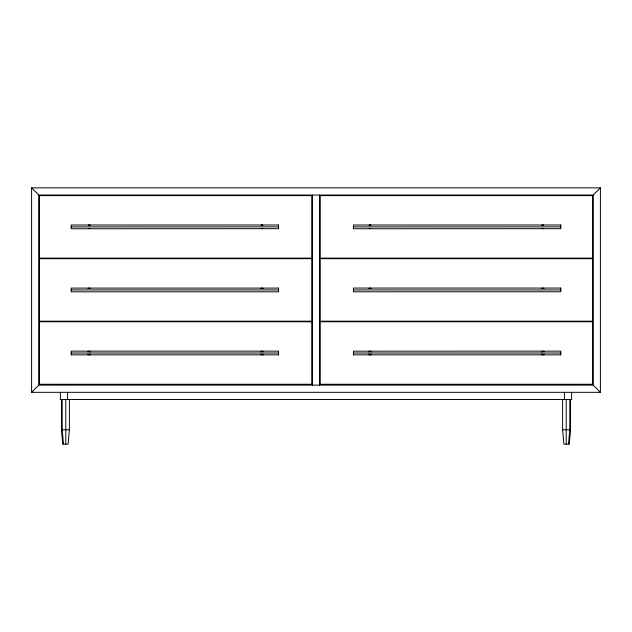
<?xml version="1.0" encoding="UTF-8"?>
<svg xmlns="http://www.w3.org/2000/svg" width="632" height="632" viewBox="0 0 632 632"><rect width="100%" height="100%" fill="white"/><g stroke="black" fill="none" stroke-linecap="round" stroke-linejoin="round"><path stroke-width="0.95" d="M69.394 399.519L69.394 429.76L68.106 444.162L62.75 444.162L61.454 429.76L61.454 399.519M568.5 444.162L569.795 429.76L569.795 399.519M570.546 399.519L570.546 429.76L569.25 444.162L563.894 444.162L562.599 429.76L562.599 399.519M31.6 392.322L38.797 385.117L593.203 385.117L600.4 392.322L600.4 187.838L31.6 187.838L31.6 392.322L600.4 392.322M31.6 187.838L38.797 195.043L593.203 195.043L600.4 187.838M260.811 351.755L261.996 351.281L263.188 351.755A1.73 1.73 0 0 0 260.842 351.724L261.996 351.281L263.188 351.755M541.608 351.755C543.164 350.823 545.827 351.439 541.608 351.755A1.73 1.73 0 0 1 543.954 351.724M543.994 354.26L542.801 354.734L541.608 354.26L542.801 354.734L543.994 354.26A1.73 1.73 0 0 1 541.624 354.276M368.812 351.755L370.004 351.281L371.189 351.755A1.73 1.73 0 0 0 368.827 351.74L370.004 351.281L371.189 351.755M371.189 354.26L369.997 354.734L368.804 354.26L369.997 354.734L371.189 354.26A1.73 1.73 0 0 1 368.827 354.276M541.853 288.492L543.749 288.492M261.048 288.492L262.952 288.492M369.048 288.492L370.952 288.492M88.251 288.492L90.147 288.492M541.987 225.34L543.615 225.34A1.73 1.73 0 0 0 542.098 225.284L543.473 225.268M88.527 225.268L89.878 225.276L88.385 225.34A1.73 1.73 0 0 1 89.902 225.284L90.013 225.34M261.324 225.276L262.675 225.268L261.182 225.34A1.73 1.73 0 0 1 262.707 225.284L262.817 225.34M369.325 225.268L369.183 225.34A1.73 1.73 0 0 1 370.818 225.34L369.325 225.268L370.676 225.276M262.675 228.452L261.332 228.46A1.73 1.73 0 0 0 262.707 228.444L261.332 228.46M543.473 228.452L542.13 228.452A1.73 1.73 0 0 0 543.504 228.444L542.13 228.452M89.87 228.452L88.527 228.452A1.73 1.73 0 0 0 89.902 228.444L88.527 228.452M370.668 228.46L369.325 228.452A1.73 1.73 0 0 0 370.7 228.444L369.325 228.452M542.122 288.342L543.473 288.342M261.324 288.342L262.675 288.342M88.527 288.342L89.878 288.342M369.325 288.342L370.676 288.342M71.203 226.864L278.562 226.864M353.438 226.864L560.797 226.864M71.203 289.938L278.562 289.938M353.438 289.938L560.797 289.938M71.203 353.012L278.562 353.012M353.438 353.012L560.797 353.012M71.203 354.844L278.562 354.844M353.438 354.844L560.797 354.844M61.454 429.76L69.394 429.76M562.599 429.76L570.546 429.76M260.811 354.26C262.359 355.137 265.227 354.694 260.811 354.26A1.73 1.73 0 0 0 263.173 354.276M90.392 351.755C88.772 350.871 86.102 351.345 90.392 351.755A1.73 1.73 0 0 0 88.046 351.724M88.006 354.26C89.554 355.137 92.43 354.702 88.006 354.26A1.73 1.73 0 0 0 90.376 354.276M63.5 444.162L62.205 429.76L62.205 399.519M593.203 195.043L593.203 385.117M571.597 392.322L571.597 399.519L60.403 399.519L60.403 392.322M566.201 399.519L566.201 444.162M564.4 392.322L564.4 399.519M560.797 354.868L560.797 351.147L353.438 351.171L353.438 354.868M319.602 195.043L319.602 385.117M312.398 195.043L312.398 385.117M278.562 354.868L278.562 351.139L71.203 351.139L71.203 354.868M67.6 392.322L67.6 399.519M65.799 399.519L65.799 444.162M38.797 195.043L38.797 385.117M368.97 288.548A1.73 1.73 0 0 1 371.016 288.54M541.774 288.548A1.73 1.73 0 0 1 543.812 288.54M260.984 288.54A1.73 1.73 0 0 1 263.031 288.548M88.188 288.54A1.73 1.73 0 0 1 90.218 288.54M311.821 195.62L39.374 195.62L39.374 258.109L311.821 258.109L311.821 195.62M592.626 195.62L320.179 195.62L320.179 258.109L592.626 258.109L592.626 195.62M278.562 224.992L71.203 224.992L71.203 228.729L278.562 228.697L278.562 224.992M560.797 224.992L353.438 224.992L353.438 228.729L560.797 228.697L560.797 224.992M311.821 258.685L39.374 258.685L39.374 321.182L311.821 321.182L311.821 258.685M592.626 258.685L320.179 258.685L320.179 321.182L592.626 321.182L592.626 258.685M278.562 288.097L71.203 288.097L71.203 291.81L278.562 291.81L278.562 288.073M560.797 288.066L353.438 288.066L353.438 291.794L560.797 291.771L560.797 288.066M311.821 321.759L39.374 321.759L39.374 384.256L311.821 384.256L311.821 321.759M592.626 321.759L320.179 321.759L320.179 384.256L592.626 384.256L592.626 321.759"/></g></svg>
